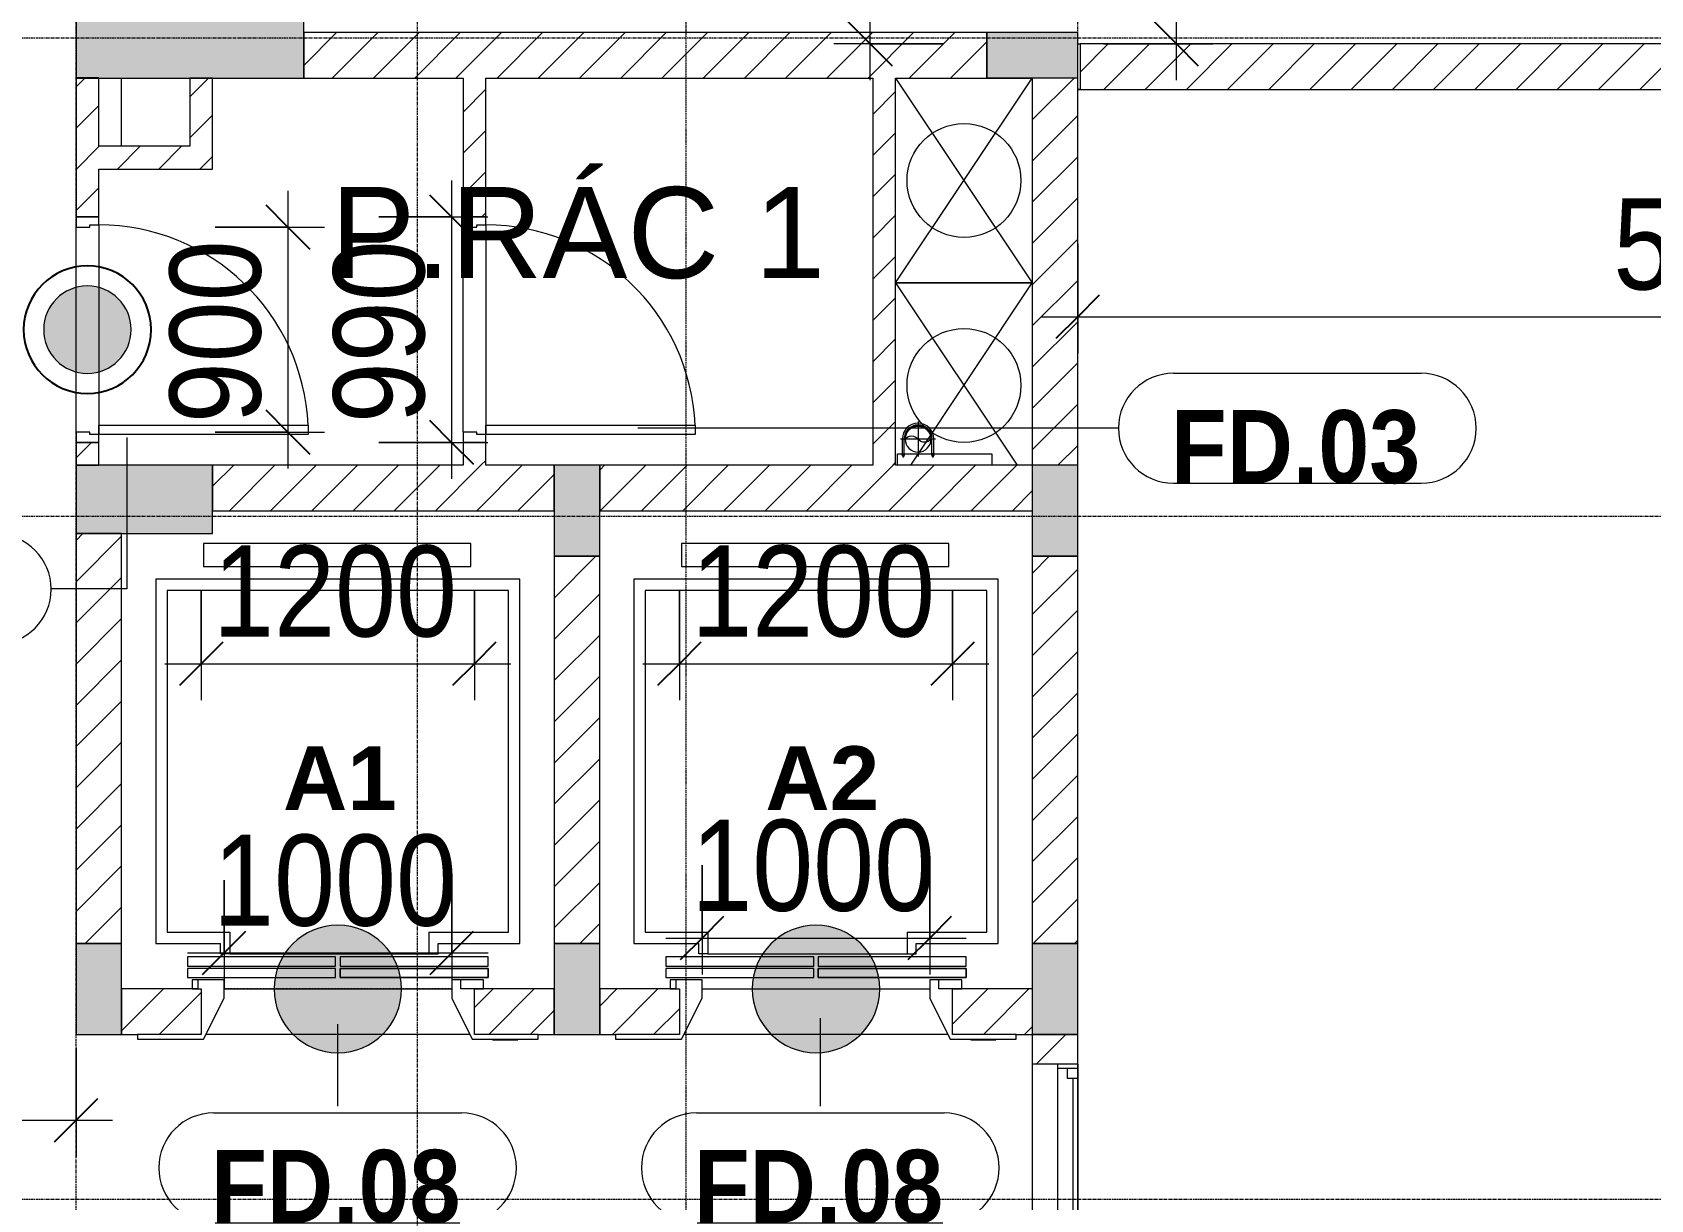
# Model space of a CAD drawing. Header units: millimetres. Extents: x 1591 to 239055, y -15958 to 83255.
# Drawn here: x 140141 to 147248, y 48437 to 53562 of the extents above; entities that cross this region are included whole.
import ezdxf

# ---------------------------------------------------------------- set-up
doc = ezdxf.new("R2010")
doc.units = ezdxf.units.MM
for name, pattern in [('Dash 1_8_', [6.35, 3.175, -3.175]), ('Dash Dot 3_16_', [7.9375, 4.7625, -1.5875, 0, -1.5875]), ('Grid Line', [22.225, 12.7, -3.175, 3.175, -3.175]), ('IMPORT-CENTER _2_', [40.64, 25.4, -5.08, 5.08, -5.08])]:
    doc.linetypes.add(name, pattern=pattern)
for name, color, linetype, lineweight in [('0-1', 250, 'Continuous', 5), ('0-2', 7, 'Continuous', 9), ('A-ANNO-DIMS', 211, 'Continuous', 9), ('A-ANNO-DIMS-160', 211, 'Continuous', 9), ('A-ANNO-NOTE', 131, 'Continuous', 9), ('A-ANNO-NOTE-1', 131, 'Continuous', 25), ('A-AREA', 32, 'Dash 1_8_', 9), ('A-AREA-IDEN', 2, 'Continuous', 9), ('A-DETL-GENF-2', 1, 'Continuous', 9), ('A-DOOR-3', 1, 'Continuous', 9), ('A-DOOR-FRAM-1', 1, 'Continuous', 9), ('A-DOOR-IDEN', 31, 'Continuous', 9), ('A-FLOR', 192, 'Continuous', 9), ('A-FLOR-1', 7, 'Continuous', 9), ('A-FLOR-2', 9, 'Continuous', 9), ('A-GLAZ', 151, 'Continuous', 9), ('A-WALL', 113, 'Continuous', 9), ('A-WALL-3', 113, 'Continuous', 18), ('A-WALL-PATT-2', 111, 'Continuous', 9), ('G-ANNO-SYMB-1', 111, 'Dash Dot 3_16_', 18), ('G-ANNO-TEXT-1', 7, 'Continuous', 9), ('G-IMPT', 8, 'Continuous', 9), ('G-IMPT-2', 8, 'IMPORT-CENTER _2_', 9), ('M-EQPM', 50, 'Continuous', 9), ('S-COLS-1', 52, 'Continuous', 5), ('S-COLS-2', 250, 'Continuous', 18), ('S-GRID-1', 1, 'Grid Line', 9)]:
    doc.layers.add(name, color=color, linetype=linetype, lineweight=lineweight)
doc.styles.add('Arial_12', font='arial_0.ttf', dxfattribs={"height": 280})
doc.styles.add('Arial_13', font='arial_0.ttf', dxfattribs={"height": 400})
doc.styles.add('Arial_B_5', font='arialbd_0.ttf', dxfattribs={"width": 0.9, "height": 320})
doc.styles.add('UTM Avo', font='UTM Avo.ttf', dxfattribs={"width": 0.9, "height": 400})
doc.dimstyles.new('1_Dim_chi_tiet_2_5', dxfattribs={"dimscale": 304.8, "dimtxt": 399.720379, "dimasz": 0.629921, "dimexe": 0.524934, "dimexo": 0.0625, "dimgap": 0.052493, "dimtad": 1, "dimdec": 0, "dimrnd": 5, "dimzin": 0, "dimdsep": 46, "dimtxsty": 'UTM Avo', "dimblk1": 'OBLIQUE', "dimblk2": 'OBLIQUE', "dimsah": 1, "dimcen": 0.09, "dimdle": 0.524934, "dimazin": 0, "dimtfac": 1, "dimtdec": 4, "dimtix": 1, "dimtmove": 0, "dimatfit": 3, "dimfxl": 1.049869, "dimfxlon": 1, "dimtvp": 1, "dimtolj": 1, "dimtzin": 0, "dimarcsym": 2})
doc.dimstyles.new('1_Dim_chi_tiet_2_5_1', dxfattribs={"dimscale": 304.8, "dimtxt": 399.720379, "dimasz": 0.629921, "dimexe": 0.524934, "dimexo": 0.0625, "dimgap": 0.052493, "dimtad": 1, "dimdec": 0, "dimrnd": 5, "dimzin": 0, "dimdsep": 46, "dimtxsty": 'UTM Avo', "dimblk1": 'OBLIQUE', "dimblk2": 'OBLIQUE', "dimsah": 1, "dimcen": 0.09, "dimdle": 0.524934, "dimazin": 0, "dimtfac": 1, "dimtdec": 4, "dimtix": 1, "dimtmove": 0, "dimatfit": 3, "dimfxl": 1.049869, "dimfxlon": 1, "dimtvp": 1, "dimtolj": 1, "dimtzin": 0, "dimarcsym": 2})
pattern_1 = [(45, (95879.7, 0), (-90.50967, 90.50967), [])]

# ---------------------------------------------------------------- blocks, each defined once
blk = doc.blocks.new('NCV_TKTC_KET CAU_rvt-1-TKCS_MB TẦNG 6-8')
at = {"layer": 'S-COLS-1'}
for points in [[(44452.6, 53361.9), (45452.6, 53361.9), (45452.6, 53711.9), (44452.6, 53711.9)], [(48852.6, 53362.3), (48852.6, 53562.3), (48452.6, 53562.3), (48452.6, 53362.3)], [(45052.6, 51361.9), (45052.6, 51661.9), (44452.6, 51661.9), (44452.6, 51361.9), (44829.6, 51361.9)], [(46752.6, 51261.9), (46752.6, 51661.9), (46552.6, 51661.9), (46552.6, 51261.9)], [(48852.6, 51261.9), (48852.6, 51661.9), (48652.6, 51661.9), (48652.6, 51261.9)], [(44652.6, 49161.9), (44652.6, 49561.9), (44452.6, 49561.9), (44452.6, 49161.9)], [(46752.6, 49161.9), (46752.6, 49561.9), (46552.6, 49561.9), (46552.6, 49161.9)], [(48852.6, 49161.9), (48852.6, 49561.9), (48652.6, 49561.9), (48652.6, 49161.9)]]:
    blk.add_hatch(color=256, dxfattribs=at).paths.add_polyline_path(points)
at = {"layer": 'A-FLOR-1'}
for p, q in [((44652.6, 53061.9), (44652.6, 53361.9)), ((48852.6, 53311.9), (48862.6, 53311.9))]:
    blk.add_line(p, q, dxfattribs=at)
at = {"layer": 'S-COLS-2'}
for p, q in [((44452.6, 53711.9), (44452.6, 53361.9)), ((45452.6, 53361.9), (45452.6, 53711.9)), ((48452.6, 53562.3), (48452.6, 53362.3)), ((48852.6, 53562.3), (48452.6, 53562.3)), ((48852.6, 53362.3), (48852.6, 53562.3)), ((44452.6, 53361.9), (45452.6, 53361.9)), ((48452.6, 53362.3), (48852.6, 53362.3)), ((44452.6, 51661.9), (44452.6, 51361.9)), ((45052.6, 51661.9), (44452.6, 51661.9)), ((45052.6, 51361.9), (45052.6, 51661.9)), ((46752.6, 51661.9), (46552.6, 51661.9)), ((46552.6, 51661.9), (46552.6, 51261.9)), ((46752.6, 51261.9), (46752.6, 51661.9)), ((48852.6, 51661.9), (48652.6, 51661.9)), ((48652.6, 51661.9), (48652.6, 51261.9)), ((48852.6, 51261.9), (48852.6, 51661.9)), ((44452.6, 51361.9), (45052.6, 51361.9)), ((46552.6, 51261.9), (46752.6, 51261.9)), ((48652.6, 51261.9), (48852.6, 51261.9)), ((44652.6, 49561.9), (44452.6, 49561.9)), ((44452.6, 49561.9), (44452.6, 49161.9)), ((44652.6, 49161.9), (44652.6, 49561.9)), ((46752.6, 49561.9), (46552.6, 49561.9)), ((46552.6, 49561.9), (46552.6, 49161.9)), ((46752.6, 49161.9), (46752.6, 49561.9)), ((48852.6, 49561.9), (48652.6, 49561.9)), ((48652.6, 49561.9), (48652.6, 49161.9)), ((48852.6, 49161.9), (48852.6, 49561.9)), ((44452.6, 49161.9), (44652.6, 49161.9)), ((46552.6, 49161.9), (46752.6, 49161.9)), ((48652.6, 49161.9), (48852.6, 49161.9))]:
    blk.add_line(p, q, dxfattribs=at)
blk = doc.blocks.new('NCV_TKTC_TANG 6 - 8_rvt-2-TKCS_MB TẦNG 6-8')
at = {"layer": 'A-FLOR-2'}
blk.add_line((48852.6, 53511.9), (48862.6, 53511.9), dxfattribs=at)
blk = doc.blocks.new('TKTC_XREF_251221_MB TANG 2-7 - TKTC_XREF_260130_MB TANG 2-5_dwg_CUM U_DN100-4746796-TKCS_MB TẦNG 6-8')
at = {"layer": 'G-IMPT'}
blk.add_hatch(color=256, dxfattribs=at).paths.add_polyline_path([(0, 61), (0, 57), (14.8, 55.1), (28.5, 49.4), (40.3, 40.3), (49.4, 28.5), (55.1, 14.8), (57, 0), (55.1, -14.8), (49.4, -28.5), (40.3, -40.3), (28.5, -49.4), (14.8, -55.1), (0, -57), (0, -61), (15.8, -58.9), (30.5, -52.8), (43.1, -43.1), (52.8, -30.5), (58.9, -15.8), (61, 0), (58.9, 15.8), (52.8, 30.5), (43.1, 43.1), (30.5, 52.8), (15.8, 58.9)])
for p, q in [((-79.1, 66.6), (-79.1, 63.4)), ((-76.6, 66.6), (-76.6, 63.4)), ((-74.6, 66.6), (-74.6, 63.4)), ((-72.7, 69.3), (-72.7, 60.7)), ((-66.9, 67.9), (-71.7, 67.9)), ((-66.9, 62.1), (-71.7, 62.1)), ((-65, 69), (0, 69)), ((-79.1, -63.4), (-79.1, -66.6)), ((-76.6, -63.4), (-76.6, -66.6)), ((-74.6, -63.4), (-74.6, -66.6)), ((-72.7, -60.7), (-72.7, -69.3)), ((-66.9, -62.1), (-71.7, -62.1)), ((-66.9, -67.9), (-71.7, -67.9)), ((-65, -69), (0, -69))]:
    blk.add_line(p, q, dxfattribs=at)
at = {"layer": 'G-IMPT', "flags": 128}
for points in [[(-66.9, 70.8), (-66.9, 72.7), (-65, 72.7), (-65, 57.3), (-66.9, 57.3), (-66.9, 59.2)], [(-72.7, 67.6), (-78.1, 67.6), (-78.1, 62.4), (-72.7, 62.4)], [(-71.7, 59.2), (-66.9, 59.2), (-66.9, 70.8), (-71.7, 70.8)], [(-65, 61), (0, 61), (0, 57)], [(-72.7, -62.4), (-78.1, -62.4), (-78.1, -67.6), (-72.7, -67.6)], [(-71.7, -70.8), (-66.9, -70.8), (-66.9, -59.2), (-71.7, -59.2)], [(-66.9, -59.2), (-66.9, -57.3), (-65, -57.3), (-65, -72.7), (-66.9, -72.7), (-66.9, -70.8)], [(-65, -61), (0, -61), (0, -57)]]:
    blk.add_lwpolyline(points, dxfattribs=at)
at = {"layer": 'G-IMPT'}
for centre, radius, start, end in [((-78.1, 66.6), 0.96, 90, 180), ((-78.1, 63.4), 0.96, 180, 270), ((-71.1, 69.3), 1.56, 112.61986, 247.38014), ((-67.9, 65), 4.8, 143.1301, 216.8699), ((-71.1, 60.7), 1.56, 112.61986, 247.38014), ((0, 0), 69, 270, 90), ((0, 0), 61, 270, 90), ((0, 0), 57, 270, 90), ((-78.1, -63.4), 0.96, 90, 180), ((-78.1, -66.6), 0.96, 180, 270), ((-71.1, -60.7), 1.56, 112.61986, 247.38014), ((-67.9, -65), 4.8, 143.1301, 216.8699), ((-71.1, -69.3), 1.56, 112.61986, 247.38014)]:
    blk.add_arc(centre, radius, start, end, dxfattribs=at)
blk = doc.blocks.new('TKTC_XREF_251221_MB TANG 2-7 - TKTC_XREF_260130_MB TANG 2-5_dwg_$cc-4746800-TKCS_MB TẦNG 6-8')
at = {"layer": 'G-IMPT-2'}
for p, q in [((0, -0.673), (0, 0.673)), ((-0.673, 0), (0.673, 0))]:
    blk.add_line(p, q, dxfattribs=at)
at = {"layer": 'M-EQPM'}
blk.add_circle((0, 0), 0.5, dxfattribs=at)
for centre, radius, start, end in [((0, 0), 0.5, 90, 270), ((0.188, 0.25), 0.313, 126.8699, 233.1301), ((-0.188, -0.25), 0.313, 306.8699, 53.1301)]:
    blk.add_arc(centre, radius, start, end, dxfattribs=at)
blk = doc.blocks.new('TKTC_XREF_251221_MB TANG 2-7 - TKTC_XREF_251221_MB TANG 2-7-2039446-TKCS_MB TẦNG 6-8')
at = {"layer": 'M-EQPM'}
for p, q in [((15200.1, 36076.6), (15210.1, 36076.6)), ((14407.5, 34474.2), (14822.7, 34474.2)), ((14407.5, 34425), (14407.5, 34474.2)), ((14822.7, 34474.2), (14822.7, 34425))]:
    blk.add_line(p, q, dxfattribs=at)
at = {"extrusion": (0, 0, -1), "xscale": 114.0000000000649, "yscale": 114.0000000000649, "zscale": -114.0000000000649, "rotation": 269.9277821117897}
blk.add_blockref('TKTC_XREF_251221_MB TANG 2-7 - TKTC_XREF_260130_MB TANG 2-5_dwg_$cc-4746800-TKCS_MB TẦNG 6-8', (-14498.6, 34539.6), dxfattribs=at)
at = {"rotation": 90.072217886616}
blk.add_blockref('TKTC_XREF_251221_MB TANG 2-7 - TKTC_XREF_260130_MB TANG 2-5_dwg_CUM U_DN100-4746796-TKCS_MB TẦNG 6-8', (14498.6, 34540.5), dxfattribs=at)
blk = doc.blocks.new('1_FAMILY RVT - W01-WxH 1400x3200xmm-489780-TKCS_MB TẦNG 6-8')
at = {"layer": 'A-GLAZ'}
for p, q in [((698.4, 172.39), (749.2, 197.79)), ((698.4, 172.39), (749.2, 146.99)), ((698.4, 172.39), (901.6, 172.39)), ((-1600, 96.19), (-1600, -103.81)), ((1600, 96.19), (-1600, 96.19)), ((-1600, 96.19), (-1536.5, 96.19)), ((-1580.95, 96.19), (-1580.95, 7.29)), ((-1536.5, 96.19), (-22.225, 96.19)), ((-1536.5, 96.19), (-1536.5, 51.74)), ((-1536.5, 73.965), (-22.225, 73.965)), ((-22.225, 7.29), (-22.225, 96.19)), ((-22.225, 96.19), (22.225, 96.19)), ((22.225, 96.19), (1580.95, 96.19)), ((22.225, 96.19), (22.225, 7.29)), ((1580.95, 96.19), (1600, 96.19)), ((1580.95, 96.19), (1580.95, 7.29)), ((1600, -103.81), (1600, 96.19)), ((-1600, 7.29), (-1580.95, 7.29)), ((-1536.5, 51.74), (-1580.95, 51.74)), ((-1580.95, 7.29), (-22.225, 7.29)), ((22.225, 51.74), (-22.225, 51.74)), ((-22.225, 7.29), (22.225, 7.29)), ((22.225, 29.515), (1536.5, 29.515)), ((22.225, 7.29), (1536.5, 7.29)), ((1536.5, 51.74), (1536.5, 7.29)), ((1580.95, 51.74), (1536.5, 51.74)), ((1536.5, 7.29), (1600, 7.29)), ((-1600, -103.81), (1600, -103.81))]:
    blk.add_line(p, q, dxfattribs=at)
blk = doc.blocks.new('Thang may HIEN - Dài x Rộng - 2000x2000-2402764-TKCS_MB TẦNG 6-8')
at = {"layer": 'A-DOOR-3'}
for p, q in [((-590, 120), (-880, 120)), ((-880, 120), (-880, 100)), ((-880, 100), (-600, 100)), ((-680, 124), (-790, 124)), ((-790, 124), (-790, 120)), ((-680, 120), (-680, 124)), ((-600, 100), (-600, -100)), ((-500, -60), (-590, 120)), ((590, 120), (500, -60)), ((880, 120), (590, 120)), ((600, -100), (600, 100)), ((600, 100), (880, 100)), ((880, 100), (880, 120)), ((-500, -140), (-500, -60)), ((500, -60), (500, -140)), ((-600, -100), (-640, -100)), ((-640, -100), (-640, -140)), ((-640, -140), (-540, -140)), ((-600, -100), (-540, -100)), ((-540, -100), (-540, -140)), ((-540, -140), (-500, -140)), ((500, -140), (615, -140)), ((615, -100), (600, -100)), ((615, -140), (615, -100)), ((640, -100), (615, -100)), ((615, -140), (640, -140)), ((640, -140), (640, -100)), ((-660, -190.4), (-660, -150.4)), ((-660, -150.4), (-10, -150.4)), ((-10, -150.4), (-660, -150.4)), ((-660, -150.4), (-660, -190.4)), ((-10, -190.4), (-660, -190.4)), ((-660, -190.4), (-10, -190.4)), ((-10, -200.4), (-660, -200.4)), ((-660, -200.4), (-660, -240.4)), ((-10, -200.4), (-660, -200.4)), ((-660, -200.4), (-660, -240.4)), ((-10, -150.4), (-10, -190.4)), ((-10, -190.4), (-10, -150.4)), ((-10, -240.4), (-10, -200.4)), ((-10, -240.4), (-10, -200.4)), ((660, -150.4), (10, -150.4)), ((10, -150.4), (10, -190.4)), ((10, -150.4), (10, -190.4)), ((660, -150.4), (10, -150.4)), ((10, -190.4), (660, -190.4)), ((10, -190.4), (660, -190.4)), ((10, -200.4), (10, -240.4)), ((660, -200.4), (10, -200.4)), ((10, -200.4), (10, -240.4)), ((660, -200.4), (10, -200.4)), ((660, -190.4), (660, -150.4)), ((660, -190.4), (660, -150.4)), ((660, -240.4), (660, -200.4)), ((660, -240.4), (660, -200.4)), ((-660, -240.4), (-10, -240.4)), ((-660, -240.4), (-10, -240.4)), ((-440, -255), (-440, -300)), ((-400, -255), (-440, -255)), ((475, -255), (-400, -255)), ((-400, -350), (-400, -255)), ((10, -240.4), (660, -240.4)), ((10, -240.4), (660, -240.4)), ((475, -255), (515, -255)), ((475, -350), (475, -255)), ((515, -255), (515, -300)), ((-440, -300), (-800, -300)), ((-800, -300), (-800, -1900)), ((-400, -350), (-750, -350)), ((-750, -350), (-750, -1850)), ((750, -350), (475, -350)), ((800, -300), (515, -300)), ((750, -1850), (750, -350)), ((800, -1900), (800, -300)), ((-800, -1900), (800, -1900)), ((-750, -1850), (750, -1850)), ((590.8, -1955.4), (-584.2, -1955.4)), ((-584.2, -1955.4), (-584.2, -2055.4)), ((590.8, -2055.4), (590.8, -1955.4)), ((-584.2, -2055.4), (590.8, -2055.4))]:
    blk.add_line(p, q, dxfattribs=at)
blk = doc.blocks.new('FD_02 - FD_03 - FD_03-KY THUAT-900x2200mm-801878-TKCS_MB TẦNG 6-8')
at = {"layer": 'A-DETL-GENF-2'}
for p, q in [((420, 50), (420, 970)), ((420, 970), (460, 970)), ((460, 970), (460, 50)), ((460, 50), (420, 50))]:
    blk.add_line(p, q, dxfattribs=at)
blk.add_arc((460, 50), 920, 92.49191, 180, dxfattribs=at)
at = {"layer": 'A-DOOR-FRAM-1'}
for p, q in [((-460, 50), (-495, 50)), ((-495, 50), (-495, -50)), ((-460, 10), (-460, 50)), ((-450, 10), (-460, 10)), ((-450, -50), (-450, 10)), ((460, 10), (450, 10)), ((450, 10), (450, -50)), ((495, 50), (460, 50)), ((460, 50), (460, 10)), ((495, -50), (495, 50)), ((-495, -50), (-450, -50)), ((450, -50), (495, -50))]:
    blk.add_line(p, q, dxfattribs=at)
blk = doc.blocks.new('HDNDCT_GHI CHÚ CỬA CHỐNG CHÁY E30 - HDNDCT_GHI CHÚ CỬA CHỐNG CHÁY E30-1614707-TKCS_MB TẦNG 6-8')
at = {"layer": 'A-ANNO-NOTE'}
h = blk.add_hatch(color=256, dxfattribs=at)
edge = h.paths.add_edge_path()
edge.add_arc((0, 0), 1.75, 0, 180)
edge.add_arc((0, 0), 1.75, 180, 360)
for start, end in [(360, 180), (180, 360)]:
    blk.add_arc((0, 0), 1.75, start, end, dxfattribs=at)
blk = doc.blocks.new('HDNDCT_GHI CHÚ CỬA CHỐNG CHÁY EI60 - HDNDCT_GHI CHÚ CỬA CHỐNG CHÁY EI60-1614697-TKCS_MB TẦNG 6-8')
at = {"layer": 'A-ANNO-NOTE'}
h = blk.add_hatch(color=256, dxfattribs=at)
edge = h.paths.add_edge_path()
edge.add_arc((0, 0), 1.2, 0, 180)
edge.add_arc((0, 0), 1.2, 180, 360)
for radius, start, end in [(1.75, 360, 180), (1.2, 360, 180), (1.2, 180, 360)]:
    blk.add_arc((0, 0), radius, start, end, dxfattribs=at)
at = {"layer": 'A-ANNO-NOTE-1'}
for start, end in [(360, 180), (180, 360)]:
    blk.add_arc((0, 0), 1.75, start, end, dxfattribs=at)
blk = doc.blocks.new('DIMBLOCK56-TKCS_MB TẦNG 6-8')
at = {"layer": 'A-ANNO-DIMS-160'}
for p, q in [((138282.3, 49105.2), (138282.3, 48625.2)), ((138282.3, 48785.2), (138282.3, 49105.2)), ((140332.3, 49105.2), (140332.3, 48625.2)), ((140332.3, 48785.2), (140332.3, 49105.2)), ((138122.3, 48785.2), (140492.3, 48785.2))]:
    blk.add_line(p, q, dxfattribs=at)
at = {"layer": 'A-ANNO-DIMS-160', "lineweight": 25}
for p, q in [((138282.3, 48785.2), (138378.3, 48881.2)), ((140332.3, 48785.2), (140428.3, 48881.2)), ((138282.3, 48785.2), (138186.3, 48689.2)), ((140332.3, 48785.2), (140236.3, 48689.2))]:
    blk.add_line(p, q, dxfattribs=at)
at = {"layer": 'A-ANNO-DIMS-160', "color": 0, "insert": (138759.5, 49304.9), "char_height": 400, "width": 1314.636, "attachment_point": 1, "line_spacing_factor": 1.110334, "style": 'UTM Avo'}
blk.add_mtext('2050', dxfattribs=at)
blk = doc.blocks.new('_Oblique')
at = {"color": 0, "linetype": 'ByBlock', "lineweight": -2}
blk.add_line((-0.5, -0.5), (0.5, 0.5), dxfattribs=at)
blk = doc.blocks.new('DIMBLOCK100-TKCS_MB TẦNG 6-8')
at = {"layer": 'A-ANNO-DIMS-160'}
for p, q in [((143820.4, 53351.9), (143820.4, 61796.9)), ((143500.4, 61636.9), (143980.4, 61636.9)), ((143820.4, 61636.9), (143500.4, 61636.9)), ((144140.4, 53511.9), (143660.4, 53511.9)), ((143820.4, 53511.9), (144140.4, 53511.9))]:
    blk.add_line(p, q, dxfattribs=at)
at = {"layer": 'A-ANNO-DIMS-160', "lineweight": 25}
for p, q in [((143820.4, 61636.9), (143724.4, 61732.9)), ((143820.4, 61636.9), (143916.4, 61540.9)), ((143820.4, 53511.9), (143724.4, 53607.9)), ((143820.4, 53511.9), (143916.4, 53415.9))]:
    blk.add_line(p, q, dxfattribs=at)
at = {"layer": 'A-ANNO-DIMS-160', "color": 0, "insert": (143300.8, 57026.7), "char_height": 400, "width": 1314.636, "attachment_point": 1, "rotation": 90, "line_spacing_factor": 1.110334, "style": 'UTM Avo'}
blk.add_mtext('8125', dxfattribs=at)
blk = doc.blocks.new('DIMBLOCK161-TKCS_MB TẦNG 6-8')
at = {"layer": 'A-ANNO-DIMS-160'}
for p, q in [((141981.8, 52911.9), (141981.8, 51601.9)), ((141661.8, 52751.9), (142141.8, 52751.9)), ((141981.8, 52751.9), (141661.8, 52751.9)), ((141661.8, 51761.9), (142141.8, 51761.9)), ((141981.8, 51761.9), (141661.8, 51761.9))]:
    blk.add_line(p, q, dxfattribs=at)
at = {"layer": 'A-ANNO-DIMS-160', "lineweight": 25}
for p, q in [((141981.8, 52751.9), (141885.8, 52847.9)), ((141981.8, 52751.9), (142077.8, 52655.9)), ((141981.8, 51761.9), (141885.8, 51857.9)), ((141981.8, 51761.9), (142077.8, 51665.9))]:
    blk.add_line(p, q, dxfattribs=at)
at = {"layer": 'A-ANNO-DIMS-160', "color": 0, "insert": (141462.2, 51846.1), "char_height": 400, "width": 985.977, "attachment_point": 1, "rotation": 90, "line_spacing_factor": 1.110334, "style": 'UTM Avo'}
blk.add_mtext('990', dxfattribs=at)
blk = doc.blocks.new('DIMBLOCK208-TKCS_MB TẦNG 6-8')
at = {"layer": 'A-ANNO-DIMS-160'}
for p, q in [((141263, 52866.9), (141263, 51646.9)), ((140943, 52706.9), (141423, 52706.9)), ((141263, 52706.9), (140943, 52706.9)), ((140943, 51806.9), (141423, 51806.9)), ((141263, 51806.9), (140943, 51806.9))]:
    blk.add_line(p, q, dxfattribs=at)
at = {"layer": 'A-ANNO-DIMS-160', "lineweight": 25}
for p, q in [((141263, 52706.9), (141167, 52802.9)), ((141263, 52706.9), (141359, 52610.9)), ((141263, 51806.9), (141167, 51902.9)), ((141263, 51806.9), (141359, 51710.9))]:
    blk.add_line(p, q, dxfattribs=at)
at = {"layer": 'A-ANNO-DIMS-160', "color": 0, "insert": (140743.3, 51846.1), "char_height": 400, "width": 985.977, "attachment_point": 1, "rotation": 90, "line_spacing_factor": 1.110334, "style": 'UTM Avo'}
blk.add_mtext('900', dxfattribs=at)
blk = doc.blocks.new('STN_Door Tag - STN_Door Tag-1788670-TKCS_MB TẦNG 6-8')
at = {"layer": 'A-DOOR-IDEN'}
for p, q in [((-3.37, 1.495), (3.431, 1.495)), ((-3.37, -1.524), (3.431, -1.524))]:
    blk.add_line(p, q, dxfattribs=at)
for centre, start, end in [((-3.37, -0.015), 90, 270), ((3.431, -0.015), 270, 90)]:
    blk.add_arc(centre, 1.509, start, end, dxfattribs=at)
blk = doc.blocks.new('DIMBLOCK293-TKCS_MB TẦNG 6-8')
at = {"layer": 'A-ANNO-DIMS-160'}
for p, q in [((144732.3, 52633.8), (144732.3, 52153.8)), ((144732.3, 52313.8), (144732.3, 52633.8)), ((150532.3, 52633.8), (150532.3, 52153.8)), ((150532.3, 52313.8), (150532.3, 52633.8)), ((144572.3, 52313.8), (150692.3, 52313.8))]:
    blk.add_line(p, q, dxfattribs=at)
at = {"layer": 'A-ANNO-DIMS-160', "lineweight": 25}
for p, q in [((144732.3, 52313.8), (144828.3, 52409.8)), ((150532.3, 52313.8), (150628.3, 52409.8)), ((144732.3, 52313.8), (144636.3, 52217.8)), ((150532.3, 52313.8), (150436.3, 52217.8))]:
    blk.add_line(p, q, dxfattribs=at)
at = {"layer": 'A-ANNO-DIMS-160', "color": 0, "insert": (147084.5, 52833.4), "char_height": 400, "width": 1314.636, "attachment_point": 1, "line_spacing_factor": 1.110334, "style": 'UTM Avo'}
blk.add_mtext('5800', dxfattribs=at)
blk = doc.blocks.new('DIMBLOCK325-TKCS_MB TẦNG 6-8')
at = {"layer": 'A-ANNO-DIMS-160'}
for p, q in [((145165.5, 53351.9), (145165.5, 61796.9)), ((144845.5, 61636.9), (145325.5, 61636.9)), ((145165.5, 61636.9), (144845.5, 61636.9)), ((144845.5, 53511.9), (145325.5, 53511.9)), ((145165.5, 53511.9), (144845.5, 53511.9))]:
    blk.add_line(p, q, dxfattribs=at)
at = {"layer": 'A-ANNO-DIMS-160', "lineweight": 25}
for p, q in [((145165.5, 61636.9), (145069.5, 61732.9)), ((145165.5, 61636.9), (145261.5, 61540.9)), ((145165.5, 53511.9), (145069.5, 53607.9)), ((145165.5, 53511.9), (145261.5, 53415.9))]:
    blk.add_line(p, q, dxfattribs=at)
at = {"layer": 'A-ANNO-DIMS-160', "color": 0, "insert": (144645.9, 57026.7), "char_height": 400, "width": 1314.636, "attachment_point": 1, "rotation": 90, "line_spacing_factor": 1.110334, "style": 'UTM Avo'}
blk.add_mtext('8125', dxfattribs=at)
blk = doc.blocks.new('DIMBLOCK334-TKCS_MB TẦNG 6-8')
at = {"layer": 'A-ANNO-DIMS-160'}
for p, q in [((140882.3, 51109.7), (140882.3, 50629.7)), ((140882.3, 50789.7), (140882.3, 51109.7)), ((142082.3, 51109.7), (142082.3, 50629.7)), ((142082.3, 50789.7), (142082.3, 51109.7)), ((140722.3, 50789.7), (142242.3, 50789.7))]:
    blk.add_line(p, q, dxfattribs=at)
at = {"layer": 'A-ANNO-DIMS-160', "lineweight": 25}
for p, q in [((140882.3, 50789.7), (140978.3, 50885.7)), ((142082.3, 50789.7), (142178.3, 50885.7)), ((140882.3, 50789.7), (140786.3, 50693.7)), ((142082.3, 50789.7), (141986.3, 50693.7))]:
    blk.add_line(p, q, dxfattribs=at)
at = {"layer": 'A-ANNO-DIMS-160', "color": 0, "insert": (140934.5, 51309.3), "char_height": 400, "width": 1314.636, "attachment_point": 1, "line_spacing_factor": 1.110334, "style": 'UTM Avo'}
blk.add_mtext('1200', dxfattribs=at)
blk = doc.blocks.new('DIMBLOCK335-TKCS_MB TẦNG 6-8')
at = {"layer": 'A-ANNO-DIMS-160'}
for p, q in [((140982.3, 49840.1), (140982.3, 49360.1)), ((140982.3, 49520.1), (140982.3, 49840.1)), ((141982.3, 49840.1), (141982.3, 49360.1)), ((141982.3, 49520.1), (141982.3, 49840.1)), ((140822.3, 49520.1), (142142.3, 49520.1))]:
    blk.add_line(p, q, dxfattribs=at)
at = {"layer": 'A-ANNO-DIMS-160', "lineweight": 25}
for p, q in [((140982.3, 49520.1), (141078.3, 49616.1)), ((141982.3, 49520.1), (142078.3, 49616.1)), ((140982.3, 49520.1), (140886.3, 49424.1)), ((141982.3, 49520.1), (141886.3, 49424.1))]:
    blk.add_line(p, q, dxfattribs=at)
at = {"layer": 'A-ANNO-DIMS-160', "color": 0, "insert": (140934.5, 50039.7), "char_height": 400, "width": 1314.636, "attachment_point": 1, "line_spacing_factor": 1.110334, "style": 'UTM Avo'}
blk.add_mtext('1000', dxfattribs=at)
blk = doc.blocks.new('DIMBLOCK336-TKCS_MB TẦNG 6-8')
at = {"layer": 'A-ANNO-DIMS-160'}
for p, q in [((143082.3, 49905.2), (143082.3, 49425.2)), ((143082.3, 49585.2), (143082.3, 49905.2)), ((144082.3, 49905.2), (144082.3, 49425.2)), ((144082.3, 49585.2), (144082.3, 49905.2)), ((142922.3, 49585.2), (144242.3, 49585.2))]:
    blk.add_line(p, q, dxfattribs=at)
at = {"layer": 'A-ANNO-DIMS-160', "lineweight": 25}
for p, q in [((143082.3, 49585.2), (143178.3, 49681.2)), ((144082.3, 49585.2), (144178.3, 49681.2)), ((143082.3, 49585.2), (142986.3, 49489.2)), ((144082.3, 49585.2), (143986.3, 49489.2))]:
    blk.add_line(p, q, dxfattribs=at)
at = {"layer": 'A-ANNO-DIMS-160', "color": 0, "insert": (143034.6, 50104.9), "char_height": 400, "width": 1314.636, "attachment_point": 1, "line_spacing_factor": 1.110334, "style": 'UTM Avo'}
blk.add_mtext('1000', dxfattribs=at)
blk = doc.blocks.new('DIMBLOCK337-TKCS_MB TẦNG 6-8')
at = {"layer": 'A-ANNO-DIMS-160'}
for p, q in [((142982.3, 51109.7), (142982.3, 50629.7)), ((142982.3, 50789.7), (142982.3, 51109.7)), ((144182.3, 51109.7), (144182.3, 50629.7)), ((144182.3, 50789.7), (144182.3, 51109.7)), ((142822.3, 50789.7), (144342.3, 50789.7))]:
    blk.add_line(p, q, dxfattribs=at)
at = {"layer": 'A-ANNO-DIMS-160', "lineweight": 25}
for p, q in [((142982.3, 50789.7), (143078.3, 50885.7)), ((144182.3, 50789.7), (144278.3, 50885.7)), ((142982.3, 50789.7), (142886.3, 50693.7)), ((144182.3, 50789.7), (144086.3, 50693.7))]:
    blk.add_line(p, q, dxfattribs=at)
at = {"layer": 'A-ANNO-DIMS-160', "color": 0, "insert": (143034.6, 51309.3), "char_height": 400, "width": 1314.636, "attachment_point": 1, "line_spacing_factor": 1.110334, "style": 'UTM Avo'}
blk.add_mtext('1200', dxfattribs=at)

msp = doc.modelspace()

# ---------------------------------------------------------------- hatches: boundary and pattern name
at = {"layer": 'A-WALL-PATT-2'}
h = msp.add_hatch(dxfattribs=at)
h.set_pattern_fill('FP_1', color=256, style=0, pattern_type=2)
h.set_pattern_definition(pattern_1)
h.paths.add_polyline_path([(144332.3, 53361.9), (144332.3, 53561.9), (141332.3, 53561.9), (141332.3, 53361.9), (143933.4, 53361.9)])
h = msp.add_hatch(dxfattribs=at)
h.set_pattern_fill('FP_1', color=256, style=0, pattern_type=2)
h.set_pattern_definition(pattern_1)
h.paths.add_polyline_path([(148632.3, 53311.9), (148632.3, 53511.9), (144742.3, 53511.9), (144742.3, 53311.9), (147157.4, 53311.9)])
h = msp.add_hatch(dxfattribs=at)
h.set_pattern_fill('FP_1', color=256, style=0, pattern_type=2)
h.set_pattern_definition(pattern_1)
h.paths.add_polyline_path([(140432.3, 51661.9), (140432.3, 51761.9), (140332.3, 51761.9), (140332.3, 51661.9)])
h.paths.add_polyline_path([(140332.3, 52751.9), (140432.3, 52751.9), (140432.3, 53362.4), (140332.3, 53362.4), (140332.3, 53249.1)])
h = msp.add_hatch(dxfattribs=at)
h.set_pattern_fill('FP_1', color=256, style=0, pattern_type=2)
h.set_pattern_definition(pattern_1)
h.paths.add_polyline_path([(140932.3, 52961.9), (140932.3, 53361.9), (140832.3, 53361.9), (140832.3, 52961.9)])
h = msp.add_hatch(dxfattribs=at)
h.set_pattern_fill('FP_1', color=256, style=0, pattern_type=2)
h.set_pattern_definition(pattern_1)
h.paths.add_polyline_path([(142032.2, 51661.9), (142132.2, 51661.9), (142132.2, 51761.9), (142032.2, 51761.9)])
h.paths.add_polyline_path([(142132.2, 52751.9), (142132.2, 53361.9), (142032.2, 53361.9), (142032.2, 52751.9)])
h = msp.add_hatch(dxfattribs=at)
h.set_pattern_fill('FP_1', color=256, style=0, pattern_type=2)
h.set_pattern_definition(pattern_1)
h.paths.add_polyline_path([(143932.2, 51661.9), (143932.2, 53361.9), (143832.2, 53361.9), (143832.2, 51661.9)])
h = msp.add_hatch(dxfattribs=at)
h.set_pattern_fill('FP_1', color=256, style=0, pattern_type=2)
h.set_pattern_definition(pattern_1)
h.paths.add_polyline_path([(144732.3, 51661.9), (144732.3, 53361.9), (144532.3, 53361.9), (144532.3, 51661.9)])
h = msp.add_hatch(dxfattribs=at)
h.set_pattern_fill('FP_1', color=256, style=0, pattern_type=2)
h.set_pattern_definition(pattern_1)
h.paths.add_polyline_path([(140832.3, 52961.9), (140832.3, 53061.9), (140432.3, 53061.9), (140432.3, 52961.9), (140709.3, 52961.9)])
h = msp.add_hatch(dxfattribs=at)
h.set_pattern_fill('FP_1', color=256, style=0, pattern_type=2)
h.set_pattern_definition(pattern_1)
h.paths.add_polyline_path([(140932.3, 51461.9), (142432.3, 51461.9), (142432.3, 51661.9), (140932.3, 51661.9)])
h = msp.add_hatch(dxfattribs=at)
h.set_pattern_fill('FP_1', color=256, style=0, pattern_type=2)
h.set_pattern_definition(pattern_1)
h.paths.add_polyline_path([(144532.3, 51461.9), (144532.3, 51661.9), (142632.3, 51661.9), (142632.3, 51461.9), (143933.4, 51461.9)])
h = msp.add_hatch(dxfattribs=at)
h.set_pattern_fill('FP_1', color=256, style=0, pattern_type=2)
h.set_pattern_definition(pattern_1)
h.paths.add_polyline_path([(140532.3, 49561.9), (140532.3, 51361.9), (140332.3, 51361.9), (140332.3, 49561.9)])
h = msp.add_hatch(dxfattribs=at)
h.set_pattern_fill('FP_1', color=256, style=0, pattern_type=2)
h.set_pattern_definition(pattern_1)
h.paths.add_polyline_path([(142632.3, 49561.9), (142632.3, 51261.9), (142432.3, 51261.9), (142432.3, 49561.9)])
h = msp.add_hatch(dxfattribs=at)
h.set_pattern_fill('FP_1', color=256, style=0, pattern_type=2)
h.set_pattern_definition(pattern_1)
h.paths.add_polyline_path([(144732.3, 49561.9), (144732.3, 51261.9), (144532.3, 51261.9), (144532.3, 49561.9)])
h = msp.add_hatch(dxfattribs=at)
h.set_pattern_fill('FP_1', color=256, style=0, pattern_type=2)
h.set_pattern_definition(pattern_1)
h.paths.add_polyline_path([(142432.3, 49161.9), (142432.3, 49361.9), (142082.3, 49361.9), (142082.3, 49161.9), (142362.3, 49161.9)])
h.paths.add_polyline_path([(140602.3, 49161.9), (140882.3, 49161.9), (140882.3, 49361.9), (140532.3, 49361.9), (140532.3, 49161.9)])
h = msp.add_hatch(dxfattribs=at)
h.set_pattern_fill('FP_1', color=256, style=0, pattern_type=2)
h.set_pattern_definition(pattern_1)
h.paths.add_polyline_path([(142632.3, 49161.9), (142982.3, 49161.9), (142982.3, 49361.9), (142632.3, 49361.9), (142632.3, 49221.9)])
h.paths.add_polyline_path([(144532.3, 49161.9), (144532.3, 49361.9), (144182.3, 49361.9), (144182.3, 49161.9), (144462.3, 49161.9)])
h = msp.add_hatch(dxfattribs=at)
h.set_pattern_fill('FP_1', color=256, style=0, pattern_type=2)
h.set_pattern_definition(pattern_1)
h.paths.add_polyline_path([(144732.3, 45737), (144732.3, 45832), (144532.3, 45832), (144532.3, 45737)])
h.paths.add_polyline_path([(144532.3, 49032), (144732.3, 49032), (144732.3, 49161.9), (144532.3, 49161.9)])

# ---------------------------------------------------------------- linework, layer by layer
at = {"layer": '0-2'}
for p, q in [((143932.3, 52462.3), (144532.2, 53361.9)), ((143932.3, 53361.9), (144532.2, 52462.3)), ((143932.3, 52462.3), (143932.3, 53361.9)), ((144332.3, 53361.9), (144532.2, 53361.9)), ((144532.2, 53361.9), (144532.2, 52462.3)), ((144532.2, 52462.3), (143932.3, 52462.3)), ((143932.3, 52461.9), (144465.7, 51661.9)), ((143932.3, 51661.9), (143932.3, 52461.9)), ((143932.3, 52461.9), (144532.2, 52461.9)), ((143998.7, 51661.9), (144532.2, 52461.9)), ((144532.2, 52461.9), (144532.2, 51661.9))]:
    msp.add_line(p, q, dxfattribs=at)
for centre in [(144232.2, 52911.9), (144232.2, 52011.9)]:
    msp.add_circle(centre, 250, dxfattribs=at)
at = {"layer": 'A-AREA'}
for p, q in [((140432.3, 52716.9), (140432.3, 51796.9)), ((141982.3, 49361.9), (140982.3, 49361.9)), ((143082.3, 49361.9), (144082.3, 49361.9))]:
    msp.add_line(p, q, dxfattribs=at)
at = {"layer": 'A-DOOR-IDEN'}
for p, q in [((142800.6, 51825.6), (143834.1, 51825.6)), ((143834.1, 51825.6), (144911.2, 51825.6)), ((140555.3, 51783), (140555.3, 51118.9)), ((140555.3, 51118.9), (140223.3, 51118.9)), ((141481.1, 49206.7), (141481.1, 48847.5)), ((143601.3, 49233), (143601.3, 48847.5))]:
    msp.add_line(p, q, dxfattribs=at)
at = {"layer": 'A-FLOR'}
for p, q in [((140532.3, 53061.9), (140532.3, 53361.9)), ((143932.3, 52462.3), (143932.3, 53361.9)), ((144332.3, 53361.9), (144532.3, 53361.9)), ((144532.3, 53361.9), (144532.3, 53362.4)), ((144532.3, 52462.3), (143932.3, 52462.3)), ((143932.3, 51661.9), (143932.3, 52461.9)), ((143932.3, 52461.9), (144532.3, 52461.9)), ((142432.3, 51461.9), (142432.3, 51437.4))]:
    msp.add_line(p, q, dxfattribs=at)
at = {"layer": 'A-WALL'}
for p, q in [((140332.3, 51806.9), (140332.3, 52706.9)), ((140432.3, 52716.9), (140432.3, 51796.9)), ((142032.2, 51806.9), (142032.2, 52706.9)), ((142132.2, 52716.9), (142132.2, 51796.9)), ((140982.3, 49361.9), (141982.3, 49361.9)), ((143082.3, 49361.9), (144082.3, 49361.9)), ((142062.3, 49161.9), (140902.3, 49161.9)), ((144162.3, 49161.9), (143002.3, 49161.9))]:
    msp.add_line(p, q, dxfattribs=at)
at = {"layer": 'A-WALL-3'}
for p, q in [((144332.3, 53561.9), (141332.3, 53561.9)), ((141332.3, 53561.9), (141332.3, 53361.9)), ((144332.3, 53361.9), (144332.3, 53561.9)), ((148632.3, 53511.9), (144742.3, 53511.9)), ((144742.3, 53511.9), (144742.3, 53311.9)), ((140332.3, 53362.4), (140332.3, 52751.9)), ((140432.3, 53362.4), (140332.3, 53362.4)), ((140432.3, 53061.9), (140432.3, 53362.4)), ((140832.3, 53361.9), (140832.3, 53061.9)), ((140932.3, 53361.9), (140832.3, 53361.9)), ((140932.3, 52961.9), (140932.3, 53361.9)), ((141332.3, 53361.9), (142032.2, 53361.9)), ((142032.2, 53361.9), (142032.2, 52751.9)), ((142132.2, 53361.9), (143832.2, 53361.9)), ((142132.2, 52751.9), (142132.2, 53361.9)), ((143832.2, 53361.9), (143832.2, 51661.9)), ((143932.2, 53361.9), (144332.3, 53361.9)), ((143932.2, 51661.9), (143932.2, 53361.9)), ((144732.3, 53361.9), (144532.3, 53361.9)), ((144532.3, 53361.9), (144532.3, 51461.9)), ((144732.3, 51661.9), (144732.3, 53361.9)), ((144742.3, 53311.9), (148632.3, 53311.9)), ((140832.3, 53061.9), (140432.3, 53061.9)), ((140432.3, 52751.9), (140432.3, 52961.9)), ((140432.3, 52961.9), (140932.3, 52961.9)), ((140332.3, 52751.9), (140432.3, 52751.9)), ((142032.2, 52751.9), (142132.2, 52751.9)), ((140332.3, 51761.9), (140332.3, 51661.9)), ((140432.3, 51761.9), (140332.3, 51761.9)), ((140432.3, 51661.9), (140432.3, 51761.9)), ((142032.2, 51761.9), (142032.2, 51661.9)), ((142132.2, 51761.9), (142032.2, 51761.9)), ((142132.2, 51661.9), (142132.2, 51761.9)), ((140332.3, 51661.9), (140432.3, 51661.9)), ((142032.2, 51661.9), (140932.3, 51661.9)), ((140932.3, 51661.9), (140932.3, 51461.9)), ((142432.3, 51661.9), (142132.2, 51661.9)), ((142432.3, 51461.9), (142432.3, 51661.9)), ((143832.2, 51661.9), (142632.3, 51661.9)), ((142632.3, 51661.9), (142632.3, 51461.9)), ((144732.3, 51661.9), (143932.2, 51661.9)), ((140932.3, 51461.9), (142432.3, 51461.9)), ((142632.3, 51461.9), (144532.3, 51461.9)), ((140532.3, 51361.9), (140332.3, 51361.9)), ((140332.3, 51361.9), (140332.3, 49561.9)), ((140532.3, 49561.9), (140532.3, 51361.9)), ((142632.3, 51261.9), (142432.3, 51261.9)), ((142432.3, 51261.9), (142432.3, 49561.9)), ((142632.3, 49561.9), (142632.3, 51261.9)), ((144532.3, 51261.9), (144532.3, 49561.9)), ((144732.3, 51261.9), (144532.3, 51261.9)), ((144732.3, 49561.9), (144732.3, 51261.9)), ((140332.3, 49561.9), (140532.3, 49561.9)), ((142432.3, 49561.9), (142632.3, 49561.9)), ((144532.3, 49561.9), (144732.3, 49561.9)), ((140867.3, 49361.9), (140532.3, 49361.9)), ((140532.3, 49361.9), (140532.3, 49161.9)), ((142432.3, 49361.9), (142082.3, 49361.9)), ((142432.3, 49161.9), (142432.3, 49361.9)), ((142967.3, 49361.9), (142632.3, 49361.9)), ((142632.3, 49361.9), (142632.3, 49161.9)), ((144532.3, 49361.9), (144182.3, 49361.9)), ((144532.3, 49361.9), (144532.3, 49032)), ((140532.3, 49161.9), (140602.3, 49161.9)), ((142362.3, 49161.9), (142432.3, 49161.9)), ((142632.3, 49161.9), (142702.3, 49161.9)), ((144462.3, 49161.9), (144532.3, 49161.9)), ((144732.3, 49161.9), (144532.3, 49161.9)), ((144732.3, 49032), (144732.3, 49161.9))]:
    msp.add_line(p, q, dxfattribs=at)
at = {"layer": 'G-ANNO-SYMB-1'}
msp.add_line((143011, 82835.6), (143011, 13592.5), dxfattribs=at)
at = {"layer": 'S-GRID-1'}
for p, q in [((140332.3, 19149.4), (140332.3, 77012.5)), ((141832.3, 19149.4), (141832.3, 77012.5)), ((144732.3, 19149.4), (144732.3, 77012.5)), ((223800.6, 53536.9), (130306.5, 53536.9)), ((223800.6, 51436.9), (130306.5, 51436.9)), ((223800.6, 48436.9), (130306.5, 48436.9))]:
    msp.add_line(p, q, dxfattribs=at)

# ---------------------------------------------------------------- block references
at = {"layer": '0-1'}
for name in ['NCV_TKTC_KET CAU_rvt-1-TKCS_MB TẦNG 6-8', 'NCV_TKTC_TANG 6 - 8_rvt-2-TKCS_MB TẦNG 6-8']:
    msp.add_blockref(name, (95879.7, 0), dxfattribs=at)
at = {"layer": 'A-ANNO-NOTE', "xscale": 160, "yscale": 160, "zscale": 160}
for name, p in [('HDNDCT_GHI CHÚ CỬA CHỐNG CHÁY EI60 - HDNDCT_GHI CHÚ CỬA CHỐNG CHÁY EI60-1614697-TKCS_MB TẦNG 6-8', (140382.3, 52256.9)), ('HDNDCT_GHI CHÚ CỬA CHỐNG CHÁY E30 - HDNDCT_GHI CHÚ CỬA CHỐNG CHÁY E30-1614707-TKCS_MB TẦNG 6-8', (141482.3, 49361.9)), ('HDNDCT_GHI CHÚ CỬA CHỐNG CHÁY E30 - HDNDCT_GHI CHÚ CỬA CHỐNG CHÁY E30-1614707-TKCS_MB TẦNG 6-8', (141482.3, 49361.9)), ('HDNDCT_GHI CHÚ CỬA CHỐNG CHÁY E30 - HDNDCT_GHI CHÚ CỬA CHỐNG CHÁY E30-1614707-TKCS_MB TẦNG 6-8', (143582.3, 49361.9)), ('HDNDCT_GHI CHÚ CỬA CHỐNG CHÁY E30 - HDNDCT_GHI CHÚ CỬA CHỐNG CHÁY E30-1614707-TKCS_MB TẦNG 6-8', (143582.3, 49361.9))]:
    msp.add_blockref(name, p, dxfattribs=at)
at = {"layer": 'A-DOOR-3'}
for name, p, rotation in [('FD_02 - FD_03 - FD_03-KY THUAT-900x2200mm-801878-TKCS_MB TẦNG 6-8', (140382.3, 52256.9), 270), ('FD_02 - FD_03 - FD_03-KY THUAT-900x2200mm-801878-TKCS_MB TẦNG 6-8', (142082.2, 52256.9), 270), ('Thang may HIEN - Dài x Rộng - 2000x2000-2402764-TKCS_MB TẦNG 6-8', (141482.3, 49261.9), 180), ('Thang may HIEN - Dài x Rộng - 2000x2000-2402764-TKCS_MB TẦNG 6-8', (143582.3, 49261.9), 180)]:
    msp.add_blockref(name, p, dxfattribs=dict(at, rotation=rotation))
at = {"layer": 'A-DOOR-IDEN', "xscale": 159.9999999999999, "yscale": 159.9999999999999, "zscale": 159.9999999999999}
for p in [(145691.9, 51826.3), (139432.8, 51119.6), (141476.2, 48578.6), (143596.4, 48578.6)]:
    msp.add_blockref('STN_Door Tag - STN_Door Tag-1788670-TKCS_MB TẦNG 6-8', p, dxfattribs=at)
at = {"layer": 'A-GLAZ', "rotation": 269.9999999999999}
msp.add_blockref('1_FAMILY RVT - W01-WxH 1400x3200xmm-489780-TKCS_MB TẦNG 6-8', (144636.1, 47432), dxfattribs=at)
at = {"layer": 'M-EQPM'}
msp.add_blockref('TKTC_XREF_251221_MB TANG 2-7 - TKTC_XREF_251221_MB TANG 2-7-2039446-TKCS_MB TẦNG 6-8', (129532.3, 17236.9), dxfattribs=at)

# ---------------------------------------------------------------- texts
at = {"layer": 'A-AREA-IDEN', "insert": (142536.6, 52477.4), "char_height": 400, "width": 2180.8, "attachment_point": 8, "line_spacing_factor": 0.936439, "style": 'Arial_13'}
msp.add_mtext('\\pt8,16,24,32,40,48,56,64,72,80,88,96,104,112,120,128,136,144,152,160,168,176,184,192,200,208,216,224,232,240,248,256;P.RÁC 1', dxfattribs=at)
at = {"layer": 'A-DOOR-IDEN', "char_height": 320, "width": 1124.64, "attachment_point": 5, "line_spacing_factor": 0.936439, "style": 'Arial_B_5'}
for s, insert in [('\\pt7.2,14.4,21.6,28.8,36,43.2,50.4,57.6,64.8,72,79.2,86.4,93.6,100.8,108,115.2,122.4,129.6,136.8,144,151.2,158.4,165.6,172.8,180,187.2,194.4,201.6,208.8,216,223.2,230.4;FD.03', (145688.6, 51740.9)), ('\\pt7.2,14.4,21.6,28.8,36,43.2,50.4,57.6,64.8,72,79.2,86.4,93.6,100.8,108,115.2,122.4,129.6,136.8,144,151.2,158.4,165.6,172.8,180,187.2,194.4,201.6,208.8,216,223.2,230.4;FD.08', (141472.9, 48493.2)), ('\\pt7.2,14.4,21.6,28.8,36,43.2,50.4,57.6,64.8,72,79.2,86.4,93.6,100.8,108,115.2,122.4,129.6,136.8,144,151.2,158.4,165.6,172.8,180,187.2,194.4,201.6,208.8,216,223.2,230.4;FD.08', (143593.2, 48493.2))]:
    msp.add_mtext(s, dxfattribs=dict(at, insert=insert))
at = {"layer": 'G-ANNO-TEXT-1', "char_height": 280, "width": 708.8, "attachment_point": 5, "line_spacing_factor": 0.936439, "style": 'Arial_12'}
for s, insert in [('\\pt79.9988,160.0004,239.9992,320.0008,399.9996,480.0012,560,639.9988,720.0004,799.9992,880.0008,959.9996,1040.0012,1120,1199.9988,1280.0004,1359.9992,1440.0008,1519.9996,1600.0012,1680,1759.9988,1840.0004,1919.9992,2000.0008,2079.9996,2160.0012,2240,2319.9988,2400.0004,2479.9992,2560.0008;{\\fArial|b1|i0|c0|p34;A1}', (141491.4, 50287.5)), ('\\pt79.9988,160.0004,239.9992,320.0008,399.9996,480.0012,560,639.9988,720.0004,799.9992,880.0008,959.9996,1040.0012,1120,1199.9988,1280.0004,1359.9992,1440.0008,1519.9996,1600.0012,1680,1759.9988,1840.0004,1919.9992,2000.0008,2079.9996,2160.0012,2240,2319.9988,2400.0004,2479.9992,2560.0008;{\\fArial|b1|i0|c0|p34;A1}', (141491.4, 50287.5)), ('\\pt79.9988,160.0004,239.9992,320.0008,399.9996,480.0012,560,639.9988,720.0004,799.9992,880.0008,959.9996,1040.0012,1120,1199.9988,1280.0004,1359.9992,1440.0008,1519.9996,1600.0012,1680,1759.9988,1840.0004,1919.9992,2000.0008,2079.9996,2160.0012,2240,2319.9988,2400.0004,2479.9992,2560.0008;{\\fArial|b1|i0|c0|p34;A2}', (143610.1, 50287.5)), ('\\pt79.9988,160.0004,239.9992,320.0008,399.9996,480.0012,560,639.9988,720.0004,799.9992,880.0008,959.9996,1040.0012,1120,1199.9988,1280.0004,1359.9992,1440.0008,1519.9996,1600.0012,1680,1759.9988,1840.0004,1919.9992,2000.0008,2079.9996,2160.0012,2240,2319.9988,2400.0004,2479.9992,2560.0008;{\\fArial|b1|i0|c0|p34;A2}', (143610.1, 50287.5))]:
    msp.add_mtext(s, dxfattribs=dict(at, insert=insert))

# ---------------------------------------------------------------- dimensions: what is measured, and where the dimension line sits
at = {"layer": 'A-ANNO-DIMS'}
for base, p1, p2, dimstyle, override, picture, middle in [((143820.4, 61636.9), (144140.4, 53511.9), (143500.4, 61636.9), '1_Dim_chi_tiet_2_5', {"dimpost": '<>', "dimfxl": 8150.167176}, 'DIMBLOCK100-TKCS_MB TẦNG 6-8', (143597.4, 57574.4)), ((145165.5, 61636.9), (144845.5, 53511.9), (144845.5, 61636.9), '1_Dim_chi_tiet_2_5_1', {"dimpost": '<>', "dimfxl": 8125}, 'DIMBLOCK325-TKCS_MB TẦNG 6-8', (144942.5, 57574.4)), ((141981.8, 51761.9), (141661.8, 52751.9), (141661.8, 51761.9), '1_Dim_chi_tiet_2_5', {"dimpost": '<>', "dimfxl": 990}, 'DIMBLOCK161-TKCS_MB TẦNG 6-8', (141758.9, 52256.9)), ((141263, 51806.9), (140943, 52706.9), (140943, 51806.9), '1_Dim_chi_tiet_2_5', {"dimpost": '<>', "dimfxl": 900}, 'DIMBLOCK208-TKCS_MB TẦNG 6-8', (141040, 52256.9))]:
    dim = msp.add_linear_dim(base=base, p1=p1, p2=p2, angle=90, dimstyle=dimstyle, override=override, dxfattribs=at)
    dim.commit()
    dim.dimension.update_dxf_attribs({"geometry": picture, "text_midpoint": middle})
for base, p1, p2, dimstyle, override, picture, middle in [((150532.3, 52313.8), (144732.3, 52633.8), (150532.3, 52633.8), '1_Dim_chi_tiet_2_5_1', {"dimpost": '<>', "dimfxl": 5799.999999}, 'DIMBLOCK293-TKCS_MB TẦNG 6-8', (147632.3, 52536.7)), ((142082.3, 50789.7), (140882.3, 51109.7), (142082.3, 51109.7), '1_Dim_chi_tiet_2_5_1', {"dimpost": '<>', "dimfxl": 1200}, 'DIMBLOCK334-TKCS_MB TẦNG 6-8', (141482.3, 51012.7)), ((144182.3, 50789.7), (142982.3, 51109.7), (144182.3, 51109.7), '1_Dim_chi_tiet_2_5_1', {"dimpost": '<>', "dimfxl": 1200}, 'DIMBLOCK337-TKCS_MB TẦNG 6-8', (143582.3, 51012.7)), ((141982.3, 49520.1), (140982.3, 49840.1), (141982.3, 49840.1), '1_Dim_chi_tiet_2_5_1', {"dimpost": '<>', "dimfxl": 1000}, 'DIMBLOCK335-TKCS_MB TẦNG 6-8', (141482.3, 49743.1)), ((144082.3, 49585.2), (143082.3, 49905.2), (144082.3, 49905.2), '1_Dim_chi_tiet_2_5_1', {"dimpost": '<>', "dimfxl": 1000}, 'DIMBLOCK336-TKCS_MB TẦNG 6-8', (143582.3, 49808.2)), ((140332.3, 48785.2), (138282.3, 49105.2), (140332.3, 49105.2), '1_Dim_chi_tiet_2_5', {"dimpost": '<>', "dimfxl": 2050}, 'DIMBLOCK56-TKCS_MB TẦNG 6-8', (139307.3, 49008.2))]:
    dim = msp.add_linear_dim(base=base, p1=p1, p2=p2, dimstyle=dimstyle, override=override, dxfattribs=at)
    dim.commit()
    dim.dimension.update_dxf_attribs({"geometry": picture, "text_midpoint": middle})

doc.saveas('drawing.dxf')
